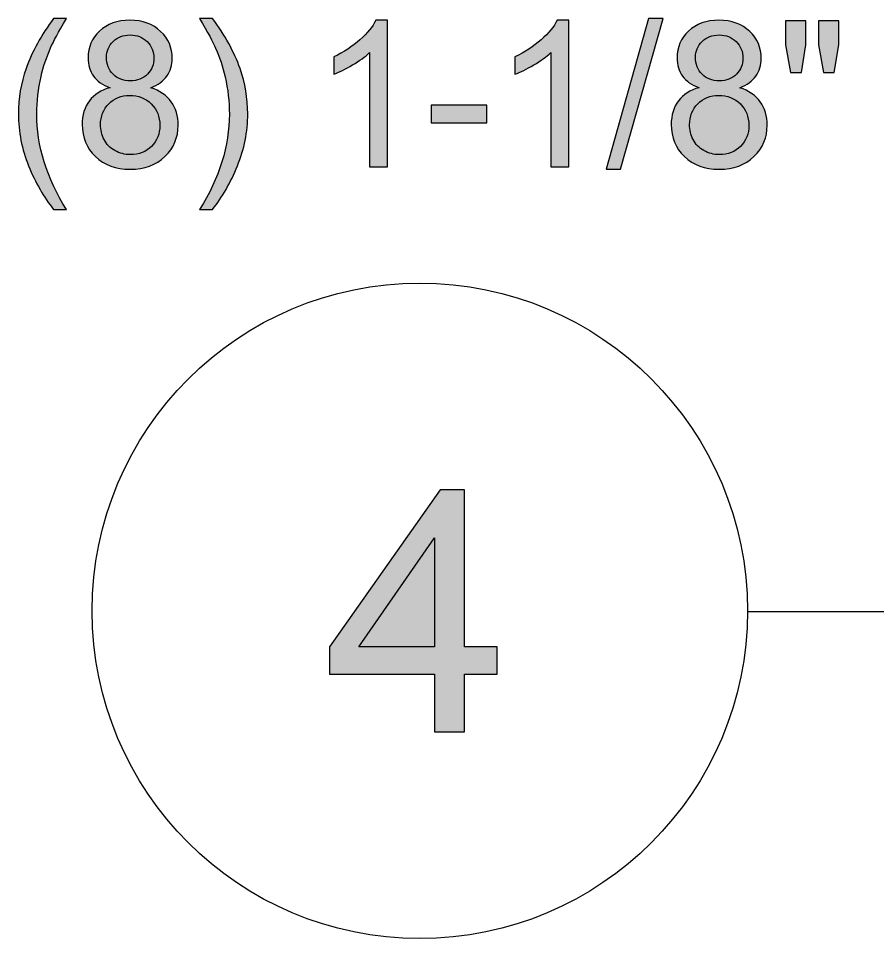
# Model space of a CAD drawing. Header units: inches. Extents: x -12.6 to 12.6, y -17.1 to 17.1.
# Drawn here: x -12.61 to -5.54, y -17.08 to -9.51 of the extents above; entities that cross this region are included whole.
import ezdxf

# ---------------------------------------------------------------- set-up
doc = ezdxf.new("R2010")
doc.units = ezdxf.units.IN
doc.header["$MEASUREMENT"] = 0
doc.layers.add('Layer 1', color=7, linetype='Continuous')

msp = doc.modelspace()

# ---------------------------------------------------------------- hatches: boundary and pattern name
at = {"layer": 'Layer 1', "true_color": 0x000000}
h = msp.add_hatch(color=18, dxfattribs=at)
edge = h.paths.add_edge_path()
edge.add_spline(control_points=[(-12.3167, -11.0829), (-12.3977, -10.9803), (-12.4664, -10.8605), (-12.5226, -10.723), (-12.5787, -10.5856), (-12.6067, -10.4431), (-12.6067, -10.2958), (-12.6067, -10.1659), (-12.5857, -10.0416), (-12.5438, -9.9229), (-12.4946, -9.7848), (-12.4189, -9.6474), (-12.3167, -9.5105), (-12.3167, -9.5105), (-12.2111, -9.5105), (-12.2111, -9.5105), (-12.277, -9.6239), (-12.3209, -9.7049), (-12.3421, -9.7536), (-12.3753, -9.8287), (-12.4016, -9.9072), (-12.4206, -9.9891), (-12.4441, -10.091), (-12.4558, -10.1936), (-12.4558, -10.2967), (-12.4558, -10.559), (-12.3742, -10.8211), (-12.2111, -11.0829), (-12.2111, -11.0829), (-12.3167, -11.0829), (-12.3167, -11.0829)], knot_values=[0, 0, 0, 0, 0.1, 0.1, 0.1, 0.2, 0.2, 0.2, 0.3, 0.3, 0.3, 0.4, 0.4, 0.4, 0.5, 0.5, 0.5, 0.6, 0.6, 0.6, 0.7, 0.7, 0.7, 0.8, 0.8, 0.8, 0.9, 0.9, 0.9, 1, 1, 1, 1], degree=3, periodic=1)
h = msp.add_hatch(color=18, dxfattribs=at)
edge = h.paths.add_edge_path()
edge.add_spline(control_points=[(-11.8532, -10.0802), (-11.9143, -10.0578), (-11.9596, -10.0257), (-11.9892, -9.9843), (-12.0186, -9.9427), (-12.0334, -9.893), (-12.0334, -9.8351), (-12.0334, -9.7477), (-12.0021, -9.6745), (-11.9395, -9.615), (-11.8766, -9.5555), (-11.7934, -9.5256), (-11.6892, -9.5256), (-11.5847, -9.5256), (-11.5003, -9.556), (-11.4366, -9.6169), (-11.3729, -9.6778), (-11.341, -9.7519), (-11.341, -9.8393), (-11.341, -9.8949), (-11.3556, -9.9435), (-11.3846, -9.9846), (-11.4137, -10.026), (-11.4578, -10.0578), (-11.5173, -10.0802), (-11.4439, -10.1042), (-11.3883, -10.1427), (-11.35, -10.1964), (-11.3117, -10.2497), (-11.2924, -10.3134), (-11.2924, -10.3878), (-11.2924, -10.4903), (-11.3288, -10.5763), (-11.4011, -10.6462), (-11.4738, -10.716), (-11.569, -10.751), (-11.6872, -10.751), (-11.8054, -10.751), (-11.9007, -10.716), (-11.9733, -10.6459), (-12.0457, -10.5758), (-12.082, -10.4883), (-12.082, -10.3836), (-12.082, -10.3056), (-12.0621, -10.2402), (-12.0225, -10.1877), (-11.9828, -10.1349), (-11.9264, -10.0991), (-11.8532, -10.0802)], knot_values=[0, 0, 0, 0, 0.0625, 0.0625, 0.0625, 0.125, 0.125, 0.125, 0.1875, 0.1875, 0.1875, 0.25, 0.25, 0.25, 0.3125, 0.3125, 0.3125, 0.375, 0.375, 0.375, 0.4375, 0.4375, 0.4375, 0.5, 0.5, 0.5, 0.5625, 0.5625, 0.5625, 0.625, 0.625, 0.625, 0.6875, 0.6875, 0.6875, 0.75, 0.75, 0.75, 0.8125, 0.8125, 0.8125, 0.875, 0.875, 0.875, 0.9375, 0.9375, 0.9375, 1, 1, 1, 1], degree=3, periodic=1)
h = msp.add_hatch(color=18, dxfattribs=at)
edge = h.paths.add_edge_path()
edge.add_spline(control_points=[(-11.0105, -11.0829), (-11.0105, -11.0829), (-11.1161, -11.0829), (-11.1161, -11.0829), (-10.953, -10.8211), (-10.8714, -10.559), (-10.8714, -10.2967), (-10.8714, -10.1941), (-10.8831, -10.0924), (-10.9066, -9.9916), (-10.925, -9.9097), (-10.951, -9.8312), (-10.9843, -9.7558), (-11.0055, -9.7069), (-11.0496, -9.625), (-11.1161, -9.5105), (-11.1161, -9.5105), (-11.0105, -9.5105), (-11.0105, -9.5105), (-10.9083, -9.6474), (-10.8326, -9.7848), (-10.7834, -9.9229), (-10.7415, -10.0416), (-10.7205, -10.1659), (-10.7205, -10.2958), (-10.7205, -10.4431), (-10.7487, -10.5856), (-10.8052, -10.723), (-10.8613, -10.8605), (-10.9298, -10.9803), (-11.0105, -11.0829)], knot_values=[0, 0, 0, 0, 0.1, 0.1, 0.1, 0.2, 0.2, 0.2, 0.3, 0.3, 0.3, 0.4, 0.4, 0.4, 0.5, 0.5, 0.5, 0.6, 0.6, 0.6, 0.7, 0.7, 0.7, 0.8, 0.8, 0.8, 0.9, 0.9, 0.9, 1, 1, 1, 1], degree=3, periodic=1)
h = msp.add_hatch(color=18, dxfattribs=at)
edge = h.paths.add_edge_path()
edge.add_spline(control_points=[(-9.5709, -10.7308), (-9.5709, -10.7308), (-9.7184, -10.7308), (-9.7184, -10.7308), (-9.7184, -10.7308), (-9.7184, -9.7915), (-9.7184, -9.7915), (-9.7539, -9.8256), (-9.8005, -9.8594), (-9.8581, -9.8932), (-9.9156, -9.9271), (-9.9676, -9.9525), (-10.0134, -9.9692), (-10.0134, -9.9692), (-10.0134, -9.8267), (-10.0134, -9.8267), (-9.931, -9.7882), (-9.8589, -9.7413), (-9.7972, -9.6859), (-9.7354, -9.6309), (-9.6916, -9.5775), (-9.6658, -9.5256), (-9.6658, -9.5256), (-9.5709, -9.5256), (-9.5709, -9.5256), (-9.5709, -9.5256), (-9.5709, -10.7308), (-9.5709, -10.7308)], knot_values=[0, 0, 0, 0, 0.111111, 0.111111, 0.111111, 0.222222, 0.222222, 0.222222, 0.333333, 0.333333, 0.333333, 0.444444, 0.444444, 0.444444, 0.555556, 0.555556, 0.555556, 0.666667, 0.666667, 0.666667, 0.777778, 0.777778, 0.777778, 0.888889, 0.888889, 0.888889, 1, 1, 1, 1], degree=3, periodic=1)
h = msp.add_hatch(color=18, dxfattribs=at)
edge = h.paths.add_edge_path()
edge.add_spline(control_points=[(-8.0803, -10.7308), (-8.0803, -10.7308), (-8.2278, -10.7308), (-8.2278, -10.7308), (-8.2278, -10.7308), (-8.2278, -9.7915), (-8.2278, -9.7915), (-8.2633, -9.8256), (-8.31, -9.8594), (-8.3675, -9.8932), (-8.4251, -9.9271), (-8.4771, -9.9525), (-8.5229, -9.9692), (-8.5229, -9.9692), (-8.5229, -9.8267), (-8.5229, -9.8267), (-8.4405, -9.7882), (-8.3684, -9.7413), (-8.3066, -9.6859), (-8.2449, -9.6309), (-8.201, -9.5775), (-8.1753, -9.5256), (-8.1753, -9.5256), (-8.0803, -9.5256), (-8.0803, -9.5256), (-8.0803, -9.5256), (-8.0803, -10.7308), (-8.0803, -10.7308)], knot_values=[0, 0, 0, 0, 0.111111, 0.111111, 0.111111, 0.222222, 0.222222, 0.222222, 0.333333, 0.333333, 0.333333, 0.444444, 0.444444, 0.444444, 0.555556, 0.555556, 0.555556, 0.666667, 0.666667, 0.666667, 0.777778, 0.777778, 0.777778, 0.888889, 0.888889, 0.888889, 1, 1, 1, 1], degree=3, periodic=1)
h = msp.add_hatch(color=18, dxfattribs=at)
edge = h.paths.add_edge_path()
edge.add_spline(control_points=[(-7.7716, -10.751), (-7.7716, -10.751), (-7.4229, -9.5105), (-7.4229, -9.5105), (-7.4229, -9.5105), (-7.3042, -9.5105), (-7.3042, -9.5105), (-7.3042, -9.5105), (-7.6529, -10.751), (-7.6529, -10.751), (-7.6529, -10.751), (-7.7716, -10.751), (-7.7716, -10.751)], knot_values=[0, 0, 0, 0, 0.25, 0.25, 0.25, 0.5, 0.5, 0.5, 0.75, 0.75, 0.75, 1, 1, 1, 1], degree=3, periodic=1)
h = msp.add_hatch(color=18, dxfattribs=at)
edge = h.paths.add_edge_path()
edge.add_spline(control_points=[(-7.0083, -10.0802), (-7.0695, -10.0578), (-7.1148, -10.0257), (-7.1444, -9.9843), (-7.1737, -9.9427), (-7.1885, -9.893), (-7.1885, -9.8351), (-7.1885, -9.7477), (-7.1572, -9.6745), (-7.0947, -9.615), (-7.0318, -9.5555), (-6.9485, -9.5256), (-6.8443, -9.5256), (-6.7398, -9.5256), (-6.6555, -9.556), (-6.5918, -9.6169), (-6.5281, -9.6778), (-6.4962, -9.7519), (-6.4962, -9.8393), (-6.4962, -9.8949), (-6.5107, -9.9435), (-6.5398, -9.9846), (-6.5689, -10.026), (-6.613, -10.0578), (-6.6725, -10.0802), (-6.599, -10.1042), (-6.5434, -10.1427), (-6.5052, -10.1964), (-6.4669, -10.2497), (-6.4476, -10.3134), (-6.4476, -10.3878), (-6.4476, -10.4903), (-6.4839, -10.5763), (-6.5563, -10.6462), (-6.6289, -10.716), (-6.7242, -10.751), (-6.8424, -10.751), (-6.9606, -10.751), (-7.0558, -10.716), (-7.1285, -10.6459), (-7.2008, -10.5758), (-7.2371, -10.4883), (-7.2371, -10.3836), (-7.2371, -10.3056), (-7.2173, -10.2402), (-7.1776, -10.1877), (-7.138, -10.1349), (-7.0815, -10.0991), (-7.0083, -10.0802)], knot_values=[0, 0, 0, 0, 0.0625, 0.0625, 0.0625, 0.125, 0.125, 0.125, 0.1875, 0.1875, 0.1875, 0.25, 0.25, 0.25, 0.3125, 0.3125, 0.3125, 0.375, 0.375, 0.375, 0.4375, 0.4375, 0.4375, 0.5, 0.5, 0.5, 0.5625, 0.5625, 0.5625, 0.625, 0.625, 0.625, 0.6875, 0.6875, 0.6875, 0.75, 0.75, 0.75, 0.8125, 0.8125, 0.8125, 0.875, 0.875, 0.875, 0.9375, 0.9375, 0.9375, 1, 1, 1, 1], degree=3, periodic=1)
h = msp.add_hatch(color=18, dxfattribs=at)
edge = h.paths.add_edge_path()
edge.add_spline(control_points=[(-6.2557, -9.9547), (-6.2557, -9.9547), (-6.2965, -9.7267), (-6.2965, -9.7267), (-6.2965, -9.7267), (-6.2965, -9.5306), (-6.2965, -9.5306), (-6.2965, -9.5306), (-6.1288, -9.5306), (-6.1288, -9.5306), (-6.1288, -9.5306), (-6.1288, -9.7267), (-6.1288, -9.7267), (-6.1288, -9.7267), (-6.1657, -9.9547), (-6.1657, -9.9547), (-6.1657, -9.9547), (-6.2557, -9.9547), (-6.2557, -9.9547)], knot_values=[0, 0, 0, 0, 0.166667, 0.166667, 0.166667, 0.333333, 0.333333, 0.333333, 0.5, 0.5, 0.5, 0.666667, 0.666667, 0.666667, 0.833333, 0.833333, 0.833333, 1, 1, 1, 1], degree=3, periodic=1)
h = msp.add_hatch(color=18, dxfattribs=at)
edge = h.paths.add_edge_path()
edge.add_spline(control_points=[(-5.9849, -9.9547), (-5.9849, -9.9547), (-6.0249, -9.7267), (-6.0249, -9.7267), (-6.0249, -9.7267), (-6.0249, -9.5306), (-6.0249, -9.5306), (-6.0249, -9.5306), (-5.8573, -9.5306), (-5.8573, -9.5306), (-5.8573, -9.5306), (-5.8573, -9.7267), (-5.8573, -9.7267), (-5.8573, -9.7267), (-5.8966, -9.9547), (-5.8966, -9.9547), (-5.8966, -9.9547), (-5.9849, -9.9547), (-5.9849, -9.9547)], knot_values=[0, 0, 0, 0, 0.166667, 0.166667, 0.166667, 0.333333, 0.333333, 0.333333, 0.5, 0.5, 0.5, 0.666667, 0.666667, 0.666667, 0.833333, 0.833333, 0.833333, 1, 1, 1, 1], degree=3, periodic=1)
h = msp.add_hatch(color=18, dxfattribs=at)
edge = h.paths.add_edge_path()
edge.add_spline(control_points=[(-11.8825, -9.8298), (-11.8825, -9.8868), (-11.8643, -9.9332), (-11.8283, -9.9692), (-11.792, -10.0053), (-11.7445, -10.0234), (-11.6855, -10.0234), (-11.6283, -10.0234), (-11.5819, -10.0056), (-11.5458, -9.9698), (-11.5098, -9.934), (-11.4919, -9.8902), (-11.4919, -9.8382), (-11.4919, -9.784), (-11.5104, -9.7385), (-11.5475, -9.7016), (-11.5844, -9.6647), (-11.631, -9.6463), (-11.6872, -9.6463), (-11.7439, -9.6463), (-11.7906, -9.6644), (-11.8275, -9.7005), (-11.8641, -9.7365), (-11.8825, -9.7795), (-11.8825, -9.8298)], knot_values=[0, 0, 0, 0, 0.125, 0.125, 0.125, 0.25, 0.25, 0.25, 0.375, 0.375, 0.375, 0.5, 0.5, 0.5, 0.625, 0.625, 0.625, 0.75, 0.75, 0.75, 0.875, 0.875, 0.875, 1, 1, 1, 1], degree=3, periodic=1)
h = msp.add_hatch(color=18, dxfattribs=at)
edge = h.paths.add_edge_path()
edge.add_spline(control_points=[(-7.0377, -9.8298), (-7.0377, -9.8868), (-7.0195, -9.9332), (-6.9835, -9.9692), (-6.9471, -10.0053), (-6.8996, -10.0234), (-6.8407, -10.0234), (-6.7834, -10.0234), (-6.737, -10.0056), (-6.701, -9.9698), (-6.665, -9.934), (-6.6471, -9.8902), (-6.6471, -9.8382), (-6.6471, -9.784), (-6.6655, -9.7385), (-6.7027, -9.7016), (-6.7396, -9.6647), (-6.7862, -9.6463), (-6.8424, -9.6463), (-6.8991, -9.6463), (-6.9457, -9.6644), (-6.9826, -9.7005), (-7.0192, -9.7365), (-7.0377, -9.7795), (-7.0377, -9.8298)], knot_values=[0, 0, 0, 0, 0.125, 0.125, 0.125, 0.25, 0.25, 0.25, 0.375, 0.375, 0.375, 0.5, 0.5, 0.5, 0.625, 0.625, 0.625, 0.75, 0.75, 0.75, 0.875, 0.875, 0.875, 1, 1, 1, 1], degree=3, periodic=1)
h = msp.add_hatch(color=18, dxfattribs=at)
edge = h.paths.add_edge_path()
edge.add_spline(control_points=[(-11.9311, -10.3847), (-11.9311, -10.4269), (-11.9213, -10.4674), (-11.9018, -10.5068), (-11.8822, -10.5459), (-11.8526, -10.5763), (-11.8129, -10.5979), (-11.7735, -10.6194), (-11.7311, -10.6303), (-11.6861, -10.6303), (-11.6151, -10.6303), (-11.557, -10.6076), (-11.5115, -10.5624), (-11.4659, -10.5171), (-11.4433, -10.4596), (-11.4433, -10.3897), (-11.4433, -10.3187), (-11.4668, -10.2601), (-11.5134, -10.2137), (-11.5604, -10.1673), (-11.6196, -10.1441), (-11.6908, -10.1441), (-11.7607, -10.1441), (-11.818, -10.167), (-11.8632, -10.2129), (-11.9085, -10.2587), (-11.9311, -10.316), (-11.9311, -10.3847)], knot_values=[0, 0, 0, 0, 0.111111, 0.111111, 0.111111, 0.222222, 0.222222, 0.222222, 0.333333, 0.333333, 0.333333, 0.444444, 0.444444, 0.444444, 0.555556, 0.555556, 0.555556, 0.666667, 0.666667, 0.666667, 0.777778, 0.777778, 0.777778, 0.888889, 0.888889, 0.888889, 1, 1, 1, 1], degree=3, periodic=1)
h = msp.add_hatch(color=18, dxfattribs=at)
edge = h.paths.add_edge_path()
edge.add_spline(control_points=[(-7.0863, -10.3847), (-7.0863, -10.4269), (-7.0765, -10.4674), (-7.0569, -10.5068), (-7.0374, -10.5459), (-7.0078, -10.5763), (-6.9681, -10.5979), (-6.9287, -10.6194), (-6.8862, -10.6303), (-6.8413, -10.6303), (-6.7703, -10.6303), (-6.7122, -10.6076), (-6.6666, -10.5624), (-6.6211, -10.5171), (-6.5985, -10.4596), (-6.5985, -10.3897), (-6.5985, -10.3187), (-6.6219, -10.2601), (-6.6686, -10.2137), (-6.7155, -10.1673), (-6.7748, -10.1441), (-6.846, -10.1441), (-6.9159, -10.1441), (-6.9731, -10.167), (-7.0184, -10.2129), (-7.0636, -10.2587), (-7.0863, -10.316), (-7.0863, -10.3847)], knot_values=[0, 0, 0, 0, 0.111111, 0.111111, 0.111111, 0.222222, 0.222222, 0.222222, 0.333333, 0.333333, 0.333333, 0.444444, 0.444444, 0.444444, 0.555556, 0.555556, 0.555556, 0.666667, 0.666667, 0.666667, 0.777778, 0.777778, 0.777778, 0.888889, 0.888889, 0.888889, 1, 1, 1, 1], degree=3, periodic=1)
h = msp.add_hatch(color=18, dxfattribs=at)
edge = h.paths.add_edge_path()
edge.add_spline(control_points=[(-9.2102, -10.3704), (-9.2102, -10.3704), (-9.2102, -10.2229), (-9.2102, -10.2229), (-9.2102, -10.2229), (-8.7542, -10.2229), (-8.7542, -10.2229), (-8.7542, -10.2229), (-8.7542, -10.3704), (-8.7542, -10.3704), (-8.7542, -10.3704), (-9.2102, -10.3704), (-9.2102, -10.3704)], knot_values=[0, 0, 0, 0, 0.25, 0.25, 0.25, 0.5, 0.5, 0.5, 0.75, 0.75, 0.75, 1, 1, 1, 1], degree=3, periodic=1)
h = msp.add_hatch(color=18, dxfattribs=at)
edge = h.paths.add_edge_path()
edge.add_spline(control_points=[(-9.1829, -15.3767), (-9.1829, -15.3767), (-9.1829, -14.9017), (-9.1829, -14.9017), (-9.1829, -14.9017), (-10.0467, -14.9017), (-10.0467, -14.9017), (-10.0467, -14.9017), (-10.0467, -14.6767), (-10.0467, -14.6767), (-10.0467, -14.6767), (-9.1385, -13.3879), (-9.1385, -13.3879), (-9.1385, -13.3879), (-8.9385, -13.3879), (-8.9385, -13.3879), (-8.9385, -13.3879), (-8.9385, -14.6767), (-8.9385, -14.6767), (-8.9385, -14.6767), (-8.669, -14.6767), (-8.669, -14.6767), (-8.669, -14.6767), (-8.669, -14.9017), (-8.669, -14.9017), (-8.669, -14.9017), (-8.9385, -14.9017), (-8.9385, -14.9017), (-8.9385, -14.9017), (-8.9385, -15.3767), (-8.9385, -15.3767), (-8.9385, -15.3767), (-9.1829, -15.3767), (-9.1829, -15.3767)], knot_values=[0, 0, 0, 0, 0.090909, 0.090909, 0.090909, 0.181818, 0.181818, 0.181818, 0.272727, 0.272727, 0.272727, 0.363636, 0.363636, 0.363636, 0.454545, 0.454545, 0.454545, 0.545455, 0.545455, 0.545455, 0.636364, 0.636364, 0.636364, 0.727273, 0.727273, 0.727273, 0.818182, 0.818182, 0.818182, 0.909091, 0.909091, 0.909091, 1, 1, 1, 1], degree=3, periodic=1)
h = msp.add_hatch(color=18, dxfattribs=at)
edge = h.paths.add_edge_path()
edge.add_spline(control_points=[(-9.1829, -14.6767), (-9.1829, -14.6767), (-9.1829, -13.7823), (-9.1829, -13.7823), (-9.1829, -13.7823), (-9.8065, -14.6767), (-9.8065, -14.6767), (-9.8065, -14.6767), (-9.1829, -14.6767), (-9.1829, -14.6767)], knot_values=[0, 0, 0, 0, 0.333333, 0.333333, 0.333333, 0.666667, 0.666667, 0.666667, 1, 1, 1, 1], degree=3, periodic=1)

# ---------------------------------------------------------------- linework, layer by layer
at = {"layer": 'Layer 1'}
for points, knots in [([(-12.3167, -11.0829), (-12.3977, -10.9803), (-12.4664, -10.8605), (-12.5226, -10.723), (-12.5787, -10.5856), (-12.6067, -10.4431), (-12.6067, -10.2958), (-12.6067, -10.1659), (-12.5857, -10.0416), (-12.5438, -9.9229), (-12.4946, -9.7848), (-12.4189, -9.6474), (-12.3167, -9.5105), (-12.3167, -9.5105), (-12.2111, -9.5105), (-12.2111, -9.5105), (-12.277, -9.6239), (-12.3209, -9.7049), (-12.3421, -9.7536), (-12.3753, -9.8287), (-12.4016, -9.9072), (-12.4206, -9.9891), (-12.4441, -10.091), (-12.4558, -10.1936), (-12.4558, -10.2967), (-12.4558, -10.559), (-12.3742, -10.8211), (-12.2111, -11.0829), (-12.2111, -11.0829), (-12.3167, -11.0829), (-12.3167, -11.0829)], [0, 0, 0, 0, 0.1, 0.1, 0.1, 0.2, 0.2, 0.2, 0.3, 0.3, 0.3, 0.4, 0.4, 0.4, 0.5, 0.5, 0.5, 0.6, 0.6, 0.6, 0.7, 0.7, 0.7, 0.8, 0.8, 0.8, 0.9, 0.9, 0.9, 1, 1, 1, 1]), ([(-11.8532, -10.0802), (-11.9143, -10.0578), (-11.9596, -10.0257), (-11.9892, -9.9843), (-12.0186, -9.9427), (-12.0334, -9.893), (-12.0334, -9.8351), (-12.0334, -9.7477), (-12.0021, -9.6745), (-11.9395, -9.615), (-11.8766, -9.5555), (-11.7934, -9.5256), (-11.6892, -9.5256), (-11.5847, -9.5256), (-11.5003, -9.556), (-11.4366, -9.6169), (-11.3729, -9.6778), (-11.341, -9.7519), (-11.341, -9.8393), (-11.341, -9.8949), (-11.3556, -9.9435), (-11.3846, -9.9846), (-11.4137, -10.026), (-11.4578, -10.0578), (-11.5173, -10.0802), (-11.4439, -10.1042), (-11.3883, -10.1427), (-11.35, -10.1964), (-11.3117, -10.2497), (-11.2924, -10.3134), (-11.2924, -10.3878), (-11.2924, -10.4903), (-11.3288, -10.5763), (-11.4011, -10.6462), (-11.4738, -10.716), (-11.569, -10.751), (-11.6872, -10.751), (-11.8054, -10.751), (-11.9007, -10.716), (-11.9733, -10.6459), (-12.0457, -10.5758), (-12.082, -10.4883), (-12.082, -10.3836), (-12.082, -10.3056), (-12.0621, -10.2402), (-12.0225, -10.1877), (-11.9828, -10.1349), (-11.9264, -10.0991), (-11.8532, -10.0802)], [0, 0, 0, 0, 0.0625, 0.0625, 0.0625, 0.125, 0.125, 0.125, 0.1875, 0.1875, 0.1875, 0.25, 0.25, 0.25, 0.3125, 0.3125, 0.3125, 0.375, 0.375, 0.375, 0.4375, 0.4375, 0.4375, 0.5, 0.5, 0.5, 0.5625, 0.5625, 0.5625, 0.625, 0.625, 0.625, 0.6875, 0.6875, 0.6875, 0.75, 0.75, 0.75, 0.8125, 0.8125, 0.8125, 0.875, 0.875, 0.875, 0.9375, 0.9375, 0.9375, 1, 1, 1, 1]), ([(-11.0105, -11.0829), (-11.0105, -11.0829), (-11.1161, -11.0829), (-11.1161, -11.0829), (-10.953, -10.8211), (-10.8714, -10.559), (-10.8714, -10.2967), (-10.8714, -10.1941), (-10.8831, -10.0924), (-10.9066, -9.9916), (-10.925, -9.9097), (-10.951, -9.8312), (-10.9843, -9.7558), (-11.0055, -9.7069), (-11.0496, -9.625), (-11.1161, -9.5105), (-11.1161, -9.5105), (-11.0105, -9.5105), (-11.0105, -9.5105), (-10.9083, -9.6474), (-10.8326, -9.7848), (-10.7834, -9.9229), (-10.7415, -10.0416), (-10.7205, -10.1659), (-10.7205, -10.2958), (-10.7205, -10.4431), (-10.7487, -10.5856), (-10.8052, -10.723), (-10.8613, -10.8605), (-10.9298, -10.9803), (-11.0105, -11.0829)], [0, 0, 0, 0, 0.1, 0.1, 0.1, 0.2, 0.2, 0.2, 0.3, 0.3, 0.3, 0.4, 0.4, 0.4, 0.5, 0.5, 0.5, 0.6, 0.6, 0.6, 0.7, 0.7, 0.7, 0.8, 0.8, 0.8, 0.9, 0.9, 0.9, 1, 1, 1, 1]), ([(-9.5709, -10.7308), (-9.5709, -10.7308), (-9.7184, -10.7308), (-9.7184, -10.7308), (-9.7184, -10.7308), (-9.7184, -9.7915), (-9.7184, -9.7915), (-9.7539, -9.8256), (-9.8005, -9.8594), (-9.8581, -9.8932), (-9.9156, -9.9271), (-9.9676, -9.9525), (-10.0134, -9.9692), (-10.0134, -9.9692), (-10.0134, -9.8267), (-10.0134, -9.8267), (-9.931, -9.7882), (-9.8589, -9.7413), (-9.7972, -9.6859), (-9.7354, -9.6309), (-9.6916, -9.5775), (-9.6658, -9.5256), (-9.6658, -9.5256), (-9.5709, -9.5256), (-9.5709, -9.5256), (-9.5709, -9.5256), (-9.5709, -10.7308), (-9.5709, -10.7308)], [0, 0, 0, 0, 0.111111, 0.111111, 0.111111, 0.222222, 0.222222, 0.222222, 0.333333, 0.333333, 0.333333, 0.444444, 0.444444, 0.444444, 0.555556, 0.555556, 0.555556, 0.666667, 0.666667, 0.666667, 0.777778, 0.777778, 0.777778, 0.888889, 0.888889, 0.888889, 1, 1, 1, 1]), ([(-8.0803, -10.7308), (-8.0803, -10.7308), (-8.2278, -10.7308), (-8.2278, -10.7308), (-8.2278, -10.7308), (-8.2278, -9.7915), (-8.2278, -9.7915), (-8.2633, -9.8256), (-8.31, -9.8594), (-8.3675, -9.8932), (-8.4251, -9.9271), (-8.4771, -9.9525), (-8.5229, -9.9692), (-8.5229, -9.9692), (-8.5229, -9.8267), (-8.5229, -9.8267), (-8.4405, -9.7882), (-8.3684, -9.7413), (-8.3066, -9.6859), (-8.2449, -9.6309), (-8.201, -9.5775), (-8.1753, -9.5256), (-8.1753, -9.5256), (-8.0803, -9.5256), (-8.0803, -9.5256), (-8.0803, -9.5256), (-8.0803, -10.7308), (-8.0803, -10.7308)], [0, 0, 0, 0, 0.111111, 0.111111, 0.111111, 0.222222, 0.222222, 0.222222, 0.333333, 0.333333, 0.333333, 0.444444, 0.444444, 0.444444, 0.555556, 0.555556, 0.555556, 0.666667, 0.666667, 0.666667, 0.777778, 0.777778, 0.777778, 0.888889, 0.888889, 0.888889, 1, 1, 1, 1]), ([(-7.7716, -10.751), (-7.7716, -10.751), (-7.4229, -9.5105), (-7.4229, -9.5105), (-7.4229, -9.5105), (-7.3042, -9.5105), (-7.3042, -9.5105), (-7.3042, -9.5105), (-7.6529, -10.751), (-7.6529, -10.751), (-7.6529, -10.751), (-7.7716, -10.751), (-7.7716, -10.751)], [0, 0, 0, 0, 0.25, 0.25, 0.25, 0.5, 0.5, 0.5, 0.75, 0.75, 0.75, 1, 1, 1, 1]), ([(-7.0083, -10.0802), (-7.0695, -10.0578), (-7.1148, -10.0257), (-7.1444, -9.9843), (-7.1737, -9.9427), (-7.1885, -9.893), (-7.1885, -9.8351), (-7.1885, -9.7477), (-7.1572, -9.6745), (-7.0947, -9.615), (-7.0318, -9.5555), (-6.9485, -9.5256), (-6.8443, -9.5256), (-6.7398, -9.5256), (-6.6555, -9.556), (-6.5918, -9.6169), (-6.5281, -9.6778), (-6.4962, -9.7519), (-6.4962, -9.8393), (-6.4962, -9.8949), (-6.5107, -9.9435), (-6.5398, -9.9846), (-6.5689, -10.026), (-6.613, -10.0578), (-6.6725, -10.0802), (-6.599, -10.1042), (-6.5434, -10.1427), (-6.5052, -10.1964), (-6.4669, -10.2497), (-6.4476, -10.3134), (-6.4476, -10.3878), (-6.4476, -10.4903), (-6.4839, -10.5763), (-6.5563, -10.6462), (-6.6289, -10.716), (-6.7242, -10.751), (-6.8424, -10.751), (-6.9606, -10.751), (-7.0558, -10.716), (-7.1285, -10.6459), (-7.2008, -10.5758), (-7.2371, -10.4883), (-7.2371, -10.3836), (-7.2371, -10.3056), (-7.2173, -10.2402), (-7.1776, -10.1877), (-7.138, -10.1349), (-7.0815, -10.0991), (-7.0083, -10.0802)], [0, 0, 0, 0, 0.0625, 0.0625, 0.0625, 0.125, 0.125, 0.125, 0.1875, 0.1875, 0.1875, 0.25, 0.25, 0.25, 0.3125, 0.3125, 0.3125, 0.375, 0.375, 0.375, 0.4375, 0.4375, 0.4375, 0.5, 0.5, 0.5, 0.5625, 0.5625, 0.5625, 0.625, 0.625, 0.625, 0.6875, 0.6875, 0.6875, 0.75, 0.75, 0.75, 0.8125, 0.8125, 0.8125, 0.875, 0.875, 0.875, 0.9375, 0.9375, 0.9375, 1, 1, 1, 1]), ([(-6.2557, -9.9547), (-6.2557, -9.9547), (-6.2965, -9.7267), (-6.2965, -9.7267), (-6.2965, -9.7267), (-6.2965, -9.5306), (-6.2965, -9.5306), (-6.2965, -9.5306), (-6.1288, -9.5306), (-6.1288, -9.5306), (-6.1288, -9.5306), (-6.1288, -9.7267), (-6.1288, -9.7267), (-6.1288, -9.7267), (-6.1657, -9.9547), (-6.1657, -9.9547), (-6.1657, -9.9547), (-6.2557, -9.9547), (-6.2557, -9.9547)], [0, 0, 0, 0, 0.166667, 0.166667, 0.166667, 0.333333, 0.333333, 0.333333, 0.5, 0.5, 0.5, 0.666667, 0.666667, 0.666667, 0.833333, 0.833333, 0.833333, 1, 1, 1, 1]), ([(-5.9849, -9.9547), (-5.9849, -9.9547), (-6.0249, -9.7267), (-6.0249, -9.7267), (-6.0249, -9.7267), (-6.0249, -9.5306), (-6.0249, -9.5306), (-6.0249, -9.5306), (-5.8573, -9.5306), (-5.8573, -9.5306), (-5.8573, -9.5306), (-5.8573, -9.7267), (-5.8573, -9.7267), (-5.8573, -9.7267), (-5.8966, -9.9547), (-5.8966, -9.9547), (-5.8966, -9.9547), (-5.9849, -9.9547), (-5.9849, -9.9547)], [0, 0, 0, 0, 0.166667, 0.166667, 0.166667, 0.333333, 0.333333, 0.333333, 0.5, 0.5, 0.5, 0.666667, 0.666667, 0.666667, 0.833333, 0.833333, 0.833333, 1, 1, 1, 1]), ([(-11.8825, -9.8298), (-11.8825, -9.8868), (-11.8643, -9.9332), (-11.8283, -9.9692), (-11.792, -10.0053), (-11.7445, -10.0234), (-11.6855, -10.0234), (-11.6283, -10.0234), (-11.5819, -10.0056), (-11.5458, -9.9698), (-11.5098, -9.934), (-11.4919, -9.8902), (-11.4919, -9.8382), (-11.4919, -9.784), (-11.5104, -9.7385), (-11.5475, -9.7016), (-11.5844, -9.6647), (-11.631, -9.6463), (-11.6872, -9.6463), (-11.7439, -9.6463), (-11.7906, -9.6644), (-11.8275, -9.7005), (-11.8641, -9.7365), (-11.8825, -9.7795), (-11.8825, -9.8298)], [0, 0, 0, 0, 0.125, 0.125, 0.125, 0.25, 0.25, 0.25, 0.375, 0.375, 0.375, 0.5, 0.5, 0.5, 0.625, 0.625, 0.625, 0.75, 0.75, 0.75, 0.875, 0.875, 0.875, 1, 1, 1, 1]), ([(-7.0377, -9.8298), (-7.0377, -9.8868), (-7.0195, -9.9332), (-6.9835, -9.9692), (-6.9471, -10.0053), (-6.8996, -10.0234), (-6.8407, -10.0234), (-6.7834, -10.0234), (-6.737, -10.0056), (-6.701, -9.9698), (-6.665, -9.934), (-6.6471, -9.8902), (-6.6471, -9.8382), (-6.6471, -9.784), (-6.6655, -9.7385), (-6.7027, -9.7016), (-6.7396, -9.6647), (-6.7862, -9.6463), (-6.8424, -9.6463), (-6.8991, -9.6463), (-6.9457, -9.6644), (-6.9826, -9.7005), (-7.0192, -9.7365), (-7.0377, -9.7795), (-7.0377, -9.8298)], [0, 0, 0, 0, 0.125, 0.125, 0.125, 0.25, 0.25, 0.25, 0.375, 0.375, 0.375, 0.5, 0.5, 0.5, 0.625, 0.625, 0.625, 0.75, 0.75, 0.75, 0.875, 0.875, 0.875, 1, 1, 1, 1]), ([(-11.9311, -10.3847), (-11.9311, -10.4269), (-11.9213, -10.4674), (-11.9018, -10.5068), (-11.8822, -10.5459), (-11.8526, -10.5763), (-11.8129, -10.5979), (-11.7735, -10.6194), (-11.7311, -10.6303), (-11.6861, -10.6303), (-11.6151, -10.6303), (-11.557, -10.6076), (-11.5115, -10.5624), (-11.4659, -10.5171), (-11.4433, -10.4596), (-11.4433, -10.3897), (-11.4433, -10.3187), (-11.4668, -10.2601), (-11.5134, -10.2137), (-11.5604, -10.1673), (-11.6196, -10.1441), (-11.6908, -10.1441), (-11.7607, -10.1441), (-11.818, -10.167), (-11.8632, -10.2129), (-11.9085, -10.2587), (-11.9311, -10.316), (-11.9311, -10.3847)], [0, 0, 0, 0, 0.111111, 0.111111, 0.111111, 0.222222, 0.222222, 0.222222, 0.333333, 0.333333, 0.333333, 0.444444, 0.444444, 0.444444, 0.555556, 0.555556, 0.555556, 0.666667, 0.666667, 0.666667, 0.777778, 0.777778, 0.777778, 0.888889, 0.888889, 0.888889, 1, 1, 1, 1]), ([(-7.0863, -10.3847), (-7.0863, -10.4269), (-7.0765, -10.4674), (-7.0569, -10.5068), (-7.0374, -10.5459), (-7.0078, -10.5763), (-6.9681, -10.5979), (-6.9287, -10.6194), (-6.8862, -10.6303), (-6.8413, -10.6303), (-6.7703, -10.6303), (-6.7122, -10.6076), (-6.6666, -10.5624), (-6.6211, -10.5171), (-6.5985, -10.4596), (-6.5985, -10.3897), (-6.5985, -10.3187), (-6.6219, -10.2601), (-6.6686, -10.2137), (-6.7155, -10.1673), (-6.7748, -10.1441), (-6.846, -10.1441), (-6.9159, -10.1441), (-6.9731, -10.167), (-7.0184, -10.2129), (-7.0636, -10.2587), (-7.0863, -10.316), (-7.0863, -10.3847)], [0, 0, 0, 0, 0.111111, 0.111111, 0.111111, 0.222222, 0.222222, 0.222222, 0.333333, 0.333333, 0.333333, 0.444444, 0.444444, 0.444444, 0.555556, 0.555556, 0.555556, 0.666667, 0.666667, 0.666667, 0.777778, 0.777778, 0.777778, 0.888889, 0.888889, 0.888889, 1, 1, 1, 1]), ([(-9.2102, -10.3704), (-9.2102, -10.3704), (-9.2102, -10.2229), (-9.2102, -10.2229), (-9.2102, -10.2229), (-8.7542, -10.2229), (-8.7542, -10.2229), (-8.7542, -10.2229), (-8.7542, -10.3704), (-8.7542, -10.3704), (-8.7542, -10.3704), (-9.2102, -10.3704), (-9.2102, -10.3704)], [0, 0, 0, 0, 0.25, 0.25, 0.25, 0.5, 0.5, 0.5, 0.75, 0.75, 0.75, 1, 1, 1, 1]), ([(-9.1829, -15.3767), (-9.1829, -15.3767), (-9.1829, -14.9017), (-9.1829, -14.9017), (-9.1829, -14.9017), (-10.0467, -14.9017), (-10.0467, -14.9017), (-10.0467, -14.9017), (-10.0467, -14.6767), (-10.0467, -14.6767), (-10.0467, -14.6767), (-9.1385, -13.3879), (-9.1385, -13.3879), (-9.1385, -13.3879), (-8.9385, -13.3879), (-8.9385, -13.3879), (-8.9385, -13.3879), (-8.9385, -14.6767), (-8.9385, -14.6767), (-8.9385, -14.6767), (-8.669, -14.6767), (-8.669, -14.6767), (-8.669, -14.6767), (-8.669, -14.9017), (-8.669, -14.9017), (-8.669, -14.9017), (-8.9385, -14.9017), (-8.9385, -14.9017), (-8.9385, -14.9017), (-8.9385, -15.3767), (-8.9385, -15.3767), (-8.9385, -15.3767), (-9.1829, -15.3767), (-9.1829, -15.3767)], [0, 0, 0, 0, 0.090909, 0.090909, 0.090909, 0.181818, 0.181818, 0.181818, 0.272727, 0.272727, 0.272727, 0.363636, 0.363636, 0.363636, 0.454545, 0.454545, 0.454545, 0.545455, 0.545455, 0.545455, 0.636364, 0.636364, 0.636364, 0.727273, 0.727273, 0.727273, 0.818182, 0.818182, 0.818182, 0.909091, 0.909091, 0.909091, 1, 1, 1, 1]), ([(-9.1829, -14.6767), (-9.1829, -14.6767), (-9.1829, -13.7823), (-9.1829, -13.7823), (-9.1829, -13.7823), (-9.8065, -14.6767), (-9.8065, -14.6767), (-9.8065, -14.6767), (-9.1829, -14.6767), (-9.1829, -14.6767)], [0, 0, 0, 0, 0.333333, 0.333333, 0.333333, 0.666667, 0.666667, 0.666667, 1, 1, 1, 1])]:
    msp.add_open_spline(points, degree=3, knots=knots, dxfattribs=at)
at = {"layer": 'Layer 1', "lineweight": 25}
msp.add_open_spline([(-6.6101, -14.3817), (-6.6101, -12.8933), (-7.8167, -11.6867), (-9.3051, -11.6867), (-10.7935, -11.6867), (-12.0001, -12.8933), (-12.0001, -14.3817), (-12.0001, -15.8701), (-10.7935, -17.0767), (-9.3051, -17.0767), (-7.8167, -17.0767), (-6.6101, -15.8701), (-6.6101, -14.3817)], degree=3, knots=[0, 0, 0, 0, 0.25, 0.25, 0.25, 0.5, 0.5, 0.5, 0.75, 0.75, 0.75, 1, 1, 1, 1], dxfattribs=at)
msp.add_open_spline([(-6.6001, -14.3867), (-6.6001, -14.3867), (12.2699, -14.3867), (12.2699, -14.3867)], degree=3, dxfattribs=at)

doc.saveas('drawing.dxf')
